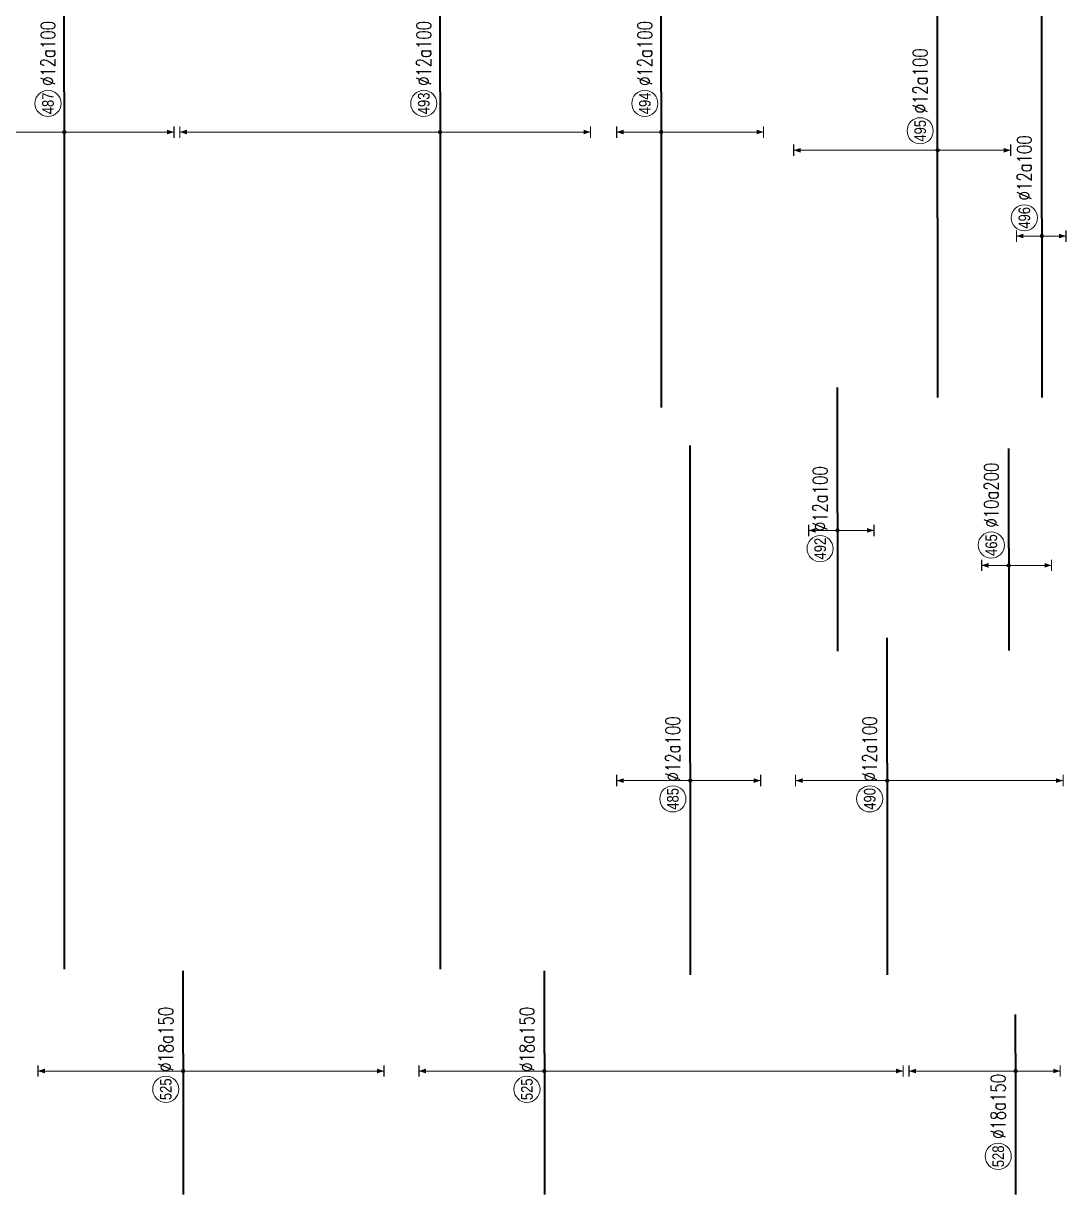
# Model space of a CAD drawing. Header units: millimetres. Extents: x -415354 to 592036, y -374841 to 139309.
# Drawn here: x 449165 to 485035, y -247211 to -206959 of the extents above; entities that cross this region are included whole.
import ezdxf
from ezdxf.enums import TextEntityAlignment as Align

# ---------------------------------------------------------------- set-up
doc = ezdxf.new("R2010")
doc.units = ezdxf.units.MM
doc.header["$MEASUREMENT"] = 0
for name, color, linetype, lineweight in [('NDC_S_DIM', 1, 'Continuous', 15), ('NDC_S_REBAR', 4, 'Continuous', 35), ('NDC_S_VN TEXT', 7, 'Continuous', 20)]:
    doc.layers.add(name, color=color, linetype=linetype, lineweight=lineweight)
doc.styles.add('ARIAL', font='arial.ttf', dxfattribs={"width": 0.8})
doc.styles.add('NDC_EN TXT', font='romans.shx', dxfattribs={"width": 0.8})

# ---------------------------------------------------------------- blocks, each defined once
blk = doc.blocks.new('*U1031')
h = blk.add_hatch(color=6)
edge = h.paths.add_edge_path()
edge.add_arc((-6.91, 0), 0.3, 0, 360)
at = {"layer": 'NDC_S_DIM', "color": 8}
for q in [(-6.91, 44.73), (-6.91, -25.87)]:
    blk.add_line((-6.91, 0), q, dxfattribs=at)
for points in [[(-7.91, 44.73, 0.2, 0.2, 0), (-5.91, 44.73, 0, 0, 0)], [(-7.91, -25.87, 0.2, 0.2, 0), (-5.91, -25.87, 0, 0, 0)]]:
    blk.add_lwpolyline(points, format="xyseb", dxfattribs=at)
at = {"layer": 'NDC_S_DIM'}
blk.add_circle((-1.99, 2.8), 2.25, dxfattribs=at)
at = {"layer": 'NDC_S_DIM', "color": 6}
blk.add_circle((-6.91, 0), 0.3, dxfattribs=at)
at = {"layer": 'NDC_S_DIM', "color": 8}
for points in [[(-7.31, 43.53), (-6.91, 44.73), (-6.51, 43.53)], [(-7.31, -24.67), (-6.91, -25.87), (-6.51, -24.67)]]:
    blk.add_solid(points, dxfattribs=at)
at = {"layer": 'NDC_S_REBAR'}
for p, q in [((0, 0), (-150.76, 0)), ((-150.76, 0), (-150.76, 0)), ((0, 0), (99.81, 0)), ((-150.76, 0), (-150.76, 0))]:
    blk.add_line(p, q, dxfattribs=at)
at = {"layer": 'NDC_S_VN TEXT', "color": 3, "style": 'NDC_EN TXT', "width": 0.75}
blk.add_attdef('DKT', (1.01, 1.55), '', height=2.5, dxfattribs=at)
at = {"layer": 'NDC_S_VN TEXT', "style": 'ARIAL', "width": 0.8}
blk.add_attdef('KHT', text='', height=2, dxfattribs=at).set_placement((-1.99, 2.8), align=Align.MIDDLE_CENTER)
blk = doc.blocks.new('*U1011')
h = blk.add_hatch(color=6)
edge = h.paths.add_edge_path()
edge.add_arc((11.66, 0), 0.3, 0, 360)
at = {"layer": 'NDC_S_DIM', "color": 8}
for q in [(11.66, 24.74), (11.66, -12.56)]:
    blk.add_line((11.66, 0), q, dxfattribs=at)
for points in [[(10.66, 24.74, 0.2, 0.2, 0), (12.66, 24.74, 0, 0, 0)], [(10.66, -12.56, 0.2, 0.2, 0), (12.66, -12.56, 0, 0, 0)]]:
    blk.add_lwpolyline(points, format="xyseb", dxfattribs=at)
at = {"layer": 'NDC_S_DIM'}
blk.add_circle((15, 3), 2.25, dxfattribs=at)
at = {"layer": 'NDC_S_DIM', "color": 6}
blk.add_circle((11.66, 0), 0.3, dxfattribs=at)
at = {"layer": 'NDC_S_DIM', "color": 8}
for points in [[(11.26, 23.54), (11.66, 24.74), (12.06, 23.54)], [(11.26, -11.36), (11.66, -12.56), (12.06, -11.36)]]:
    blk.add_solid(points, dxfattribs=at)
at = {"layer": 'NDC_S_REBAR'}
for p, q in [((0, 0), (-30.81, 0)), ((-30.81, 0), (-30.81, 0)), ((0, 0), (156.89, 0)), ((156.89, 0), (156.89, 0)), ((156.89, 0), (156.89, 0)), ((-30.81, 0), (-30.81, 0))]:
    blk.add_line(p, q, dxfattribs=at)
at = {"layer": 'NDC_S_VN TEXT', "color": 3, "style": 'NDC_EN TXT', "width": 0.75}
blk.add_attdef('DKT', (18, 1.75), '', height=2.5, dxfattribs=at)
at = {"layer": 'NDC_S_VN TEXT', "style": 'ARIAL', "width": 0.8}
blk.add_attdef('KHT', text='', height=2, dxfattribs=at).set_placement((15, 3), align=Align.MIDDLE_CENTER)
blk = doc.blocks.new('*U1002')
h = blk.add_hatch(color=6)
edge = h.paths.add_edge_path()
edge.add_arc((-2.99, 0), 0.3, 0, 360)
at = {"layer": 'NDC_S_DIM', "color": 8}
for q in [(-2.99, 21.57), (-2.99, -61.68)]:
    blk.add_line((-2.99, 0), q, dxfattribs=at)
for points in [[(-3.99, 21.57, 0.2, 0.2, 0), (-1.99, 21.57, 0, 0, 0)], [(-3.99, -61.68, 0.2, 0.2, 0), (-1.99, -61.68, 0, 0, 0)]]:
    blk.add_lwpolyline(points, format="xyseb", dxfattribs=at)
at = {"layer": 'NDC_S_DIM'}
blk.add_circle((-6.13, 3), 2.25, dxfattribs=at)
at = {"layer": 'NDC_S_DIM', "color": 6}
blk.add_circle((-2.99, 0), 0.3, dxfattribs=at)
at = {"layer": 'NDC_S_DIM', "color": 8}
for points in [[(-3.39, 20.37), (-2.99, 21.57), (-2.59, 20.37)], [(-3.39, -60.48), (-2.99, -61.68), (-2.59, -60.48)]]:
    blk.add_solid(points, dxfattribs=at)
at = {"layer": 'NDC_S_REBAR'}
for p, q in [((0, 0), (-24.22, 0)), ((-24.22, 0), (-24.22, 0)), ((0, 0), (14.23, 0)), ((14.23, 0), (14.23, 0)), ((14.23, 0), (14.23, 0)), ((-24.22, 0), (-24.22, 0))]:
    blk.add_line(p, q, dxfattribs=at)
at = {"layer": 'NDC_S_VN TEXT', "color": 3, "style": 'NDC_EN TXT', "width": 0.75}
blk.add_attdef('DKT', (-3.13, 1.75), '', height=2.5, dxfattribs=at)
at = {"layer": 'NDC_S_VN TEXT', "style": 'ARIAL', "width": 0.8}
blk.add_attdef('KHT', text='', height=2, dxfattribs=at).set_placement((-6.13, 3), align=Align.MIDDLE_CENTER)
blk = doc.blocks.new('*U1001')
h = blk.add_hatch(color=6)
edge = h.paths.add_edge_path()
edge.add_arc((-2.99, 0), 0.3, 0, 360)
at = {"layer": 'NDC_S_DIM', "color": 8}
for q in [(-2.99, 18.34), (-2.99, -7.66)]:
    blk.add_line((-2.99, 0), q, dxfattribs=at)
for points in [[(-3.99, 18.34, 0.2, 0.2, 0), (-1.99, 18.34, 0, 0, 0)], [(-3.99, -7.66, 0.2, 0.2, 0), (-1.99, -7.66, 0, 0, 0)]]:
    blk.add_lwpolyline(points, format="xyseb", dxfattribs=at)
at = {"layer": 'NDC_S_DIM'}
blk.add_circle((-17.65, 3), 2.25, dxfattribs=at)
at = {"layer": 'NDC_S_DIM', "color": 6}
blk.add_circle((-2.99, 0), 0.3, dxfattribs=at)
at = {"layer": 'NDC_S_DIM', "color": 8}
for points in [[(-3.39, 17.14), (-2.99, 18.34), (-2.59, 17.14)], [(-3.39, -6.46), (-2.99, -7.66), (-2.59, -6.46)]]:
    blk.add_solid(points, dxfattribs=at)
at = {"layer": 'NDC_S_REBAR'}
for p, q in [((0, 0), (-24.22, 0)), ((-24.22, 0), (-24.22, 0)), ((0, 0), (6.73, 0)), ((6.73, 0), (6.73, 0)), ((6.73, 0), (6.73, 0)), ((-24.22, 0), (-24.22, 0))]:
    blk.add_line(p, q, dxfattribs=at)
at = {"layer": 'NDC_S_VN TEXT', "color": 3, "style": 'NDC_EN TXT', "width": 0.75}
blk.add_attdef('DKT', (-14.65, 1.75), '', height=2.5, dxfattribs=at)
at = {"layer": 'NDC_S_VN TEXT', "style": 'ARIAL', "width": 0.8}
blk.add_attdef('KHT', text='', height=2, dxfattribs=at).set_placement((-17.65, 3), align=Align.MIDDLE_CENTER)
blk = doc.blocks.new('*U999')
h = blk.add_hatch(color=6)
edge = h.paths.add_edge_path()
edge.add_arc((-2.99, 0), 0.3, 0, 360)
at = {"layer": 'NDC_S_DIM', "color": 8}
for q in [(-2.99, 24.98), (-2.99, -34.52)]:
    blk.add_line((-2.99, 0), q, dxfattribs=at)
for points in [[(-3.99, 24.98, 0.2, 0.2, 0), (-1.99, 24.98, 0, 0, 0)], [(-3.99, -34.52, 0.2, 0.2, 0), (-1.99, -34.52, 0, 0, 0)]]:
    blk.add_lwpolyline(points, format="xyseb", dxfattribs=at)
at = {"layer": 'NDC_S_DIM'}
blk.add_circle((-6.13, 3), 2.25, dxfattribs=at)
at = {"layer": 'NDC_S_DIM', "color": 6}
blk.add_circle((-2.99, 0), 0.3, dxfattribs=at)
at = {"layer": 'NDC_S_DIM', "color": 8}
for points in [[(-3.39, 23.78), (-2.99, 24.98), (-2.59, 23.78)], [(-3.39, -33.32), (-2.99, -34.52), (-2.59, -33.32)]]:
    blk.add_solid(points, dxfattribs=at)
at = {"layer": 'NDC_S_REBAR'}
for p, q in [((0, 0), (-24.22, 0)), ((-24.22, 0), (-24.22, 0)), ((0, 0), (14.23, 0)), ((14.23, 0), (14.23, 0)), ((14.23, 0), (14.23, 0)), ((-24.22, 0), (-24.22, 0))]:
    blk.add_line(p, q, dxfattribs=at)
at = {"layer": 'NDC_S_VN TEXT', "color": 3, "style": 'NDC_EN TXT', "width": 0.75}
blk.add_attdef('DKT', (-3.13, 1.75), '', height=2.5, dxfattribs=at)
at = {"layer": 'NDC_S_VN TEXT', "style": 'ARIAL', "width": 0.8}
blk.add_attdef('KHT', text='', height=2, dxfattribs=at).set_placement((-6.13, 3), align=Align.MIDDLE_CENTER)
blk = doc.blocks.new('*U988')
h = blk.add_hatch(color=6)
edge = h.paths.add_edge_path()
edge.add_arc((-6.91, 0), 0.3, 0, 360)
at = {"layer": 'NDC_S_DIM', "color": 8}
for q in [(-6.91, 28.56), (-6.91, -18.87)]:
    blk.add_line((-6.91, 0), q, dxfattribs=at)
for points in [[(-7.91, 28.56, 0.2, 0.2, 0), (-5.91, 28.56, 0, 0, 0)], [(-7.91, -18.87, 0.2, 0.2, 0), (-5.91, -18.87, 0, 0, 0)]]:
    blk.add_lwpolyline(points, format="xyseb", dxfattribs=at)
at = {"layer": 'NDC_S_DIM'}
blk.add_circle((-1.99, 2.8), 2.25, dxfattribs=at)
at = {"layer": 'NDC_S_DIM', "color": 6}
blk.add_circle((-6.91, 0), 0.3, dxfattribs=at)
at = {"layer": 'NDC_S_DIM', "color": 8}
for points in [[(-7.31, 27.36), (-6.91, 28.56), (-6.51, 27.36)], [(-7.31, -17.67), (-6.91, -18.87), (-6.51, -17.67)]]:
    blk.add_solid(points, dxfattribs=at)
at = {"layer": 'NDC_S_REBAR'}
for p, q in [((0, 0), (-150.76, 0)), ((-150.76, 0), (-150.76, 0)), ((0, 0), (49.69, 0)), ((49.69, 0), (49.69, 0)), ((49.69, 0), (49.69, 0)), ((-150.76, 0), (-150.76, 0))]:
    blk.add_line(p, q, dxfattribs=at)
at = {"layer": 'NDC_S_VN TEXT', "color": 3, "style": 'NDC_EN TXT', "width": 0.75}
blk.add_attdef('DKT', (1.01, 1.55), '', height=2.5, dxfattribs=at)
at = {"layer": 'NDC_S_VN TEXT', "style": 'ARIAL', "width": 0.8}
blk.add_attdef('KHT', text='', height=2, dxfattribs=at).set_placement((-1.99, 2.8), align=Align.MIDDLE_CENTER)
blk = doc.blocks.new('*U987')
h = blk.add_hatch(color=6)
edge = h.paths.add_edge_path()
edge.add_arc((-6.91, 0), 0.3, 0, 360)
at = {"layer": 'NDC_S_DIM', "color": 8}
for q in [(-6.91, 7.64), (-6.91, -17.61)]:
    blk.add_line((-6.91, 0), q, dxfattribs=at)
for points in [[(-7.91, 7.64, 0.2, 0.2, 0), (-5.91, 7.64, 0, 0, 0)], [(-7.91, -17.61, 0.2, 0.2, 0), (-5.91, -17.61, 0, 0, 0)]]:
    blk.add_lwpolyline(points, format="xyseb", dxfattribs=at)
at = {"layer": 'NDC_S_DIM'}
blk.add_circle((-1.99, 2.8), 2.25, dxfattribs=at)
at = {"layer": 'NDC_S_DIM', "color": 6}
blk.add_circle((-6.91, 0), 0.3, dxfattribs=at)
at = {"layer": 'NDC_S_DIM', "color": 8}
for points in [[(-7.31, 6.44), (-6.91, 7.64), (-6.51, 6.44)], [(-7.31, -16.41), (-6.91, -17.61), (-6.51, -16.41)]]:
    blk.add_solid(points, dxfattribs=at)
at = {"layer": 'NDC_S_REBAR'}
for p, q in [((0, 0), (-54.26, 0)), ((-54.26, 0), (-54.26, 0)), ((0, 0), (135.34, 0)), ((135.34, 0), (135.34, 0)), ((-54.26, 0), (-54.26, 0)), ((135.34, 0), (135.34, 0))]:
    blk.add_line(p, q, dxfattribs=at)
at = {"layer": 'NDC_S_VN TEXT', "color": 3, "style": 'NDC_EN TXT', "width": 0.75}
blk.add_attdef('DKT', (1.01, 1.55), '', height=2.5, dxfattribs=at)
at = {"layer": 'NDC_S_VN TEXT', "style": 'ARIAL', "width": 0.8}
blk.add_attdef('KHT', text='', height=2, dxfattribs=at).set_placement((-1.99, 2.8), align=Align.MIDDLE_CENTER)
blk = doc.blocks.new('*U968')
h = blk.add_hatch(color=6)
edge = h.paths.add_edge_path()
edge.add_arc((-2.99, 0), 0.3, 0, 360)
at = {"layer": 'NDC_S_DIM', "color": 8}
for q in [(-2.99, 4.66), (-2.99, -7.35)]:
    blk.add_line((-2.99, 0), q, dxfattribs=at)
for points in [[(-3.99, 4.66, 0.2, 0.2, 0), (-1.99, 4.66, 0, 0, 0)], [(-3.99, -7.35, 0.2, 0.2, 0), (-1.99, -7.35, 0, 0, 0)]]:
    blk.add_lwpolyline(points, format="xyseb", dxfattribs=at)
at = {"layer": 'NDC_S_DIM'}
blk.add_circle((0.49, 3), 2.25, dxfattribs=at)
at = {"layer": 'NDC_S_DIM', "color": 6}
blk.add_circle((-2.99, 0), 0.3, dxfattribs=at)
at = {"layer": 'NDC_S_DIM', "color": 8}
for points in [[(-3.39, 3.46), (-2.99, 4.66), (-2.59, 3.46)], [(-3.39, -6.15), (-2.99, -7.35), (-2.59, -6.15)]]:
    blk.add_solid(points, dxfattribs=at)
at = {"layer": 'NDC_S_REBAR'}
for p, q in [((0, 0), (-17.62, 0)), ((-17.62, 0), (-17.62, 0)), ((0, 0), (17.08, 0)), ((17.08, 0), (17.08, 0)), ((17.08, 0), (17.08, 0)), ((-17.62, 0), (-17.62, 0))]:
    blk.add_line(p, q, dxfattribs=at)
at = {"layer": 'NDC_S_VN TEXT', "color": 3, "style": 'NDC_EN TXT', "width": 0.75}
blk.add_attdef('DKT', (3.49, 1.75), '', height=2.5, dxfattribs=at)
at = {"layer": 'NDC_S_VN TEXT', "style": 'ARIAL', "width": 0.8}
blk.add_attdef('KHT', text='', height=2, dxfattribs=at).set_placement((0.49, 3), align=Align.MIDDLE_CENTER)
blk = doc.blocks.new('*U959')
h = blk.add_hatch(color=6)
edge = h.paths.add_edge_path()
edge.add_arc((-2.99, 0), 0.3, 0, 360)
at = {"layer": 'NDC_S_DIM', "color": 8}
for q in [(-2.99, 4.35), (-2.99, -4.16)]:
    blk.add_line((-2.99, 0), q, dxfattribs=at)
for points in [[(-3.99, 4.35, 0.2, 0.2, 0), (-1.99, 4.35, 0, 0, 0)], [(-3.99, -4.16, 0.2, 0.2, 0), (-1.99, -4.16, 0, 0, 0)]]:
    blk.add_lwpolyline(points, format="xyseb", dxfattribs=at)
at = {"layer": 'NDC_S_DIM'}
blk.add_circle((0.14, 3), 2.25, dxfattribs=at)
at = {"layer": 'NDC_S_DIM', "color": 6}
blk.add_circle((-2.99, 0), 0.3, dxfattribs=at)
at = {"layer": 'NDC_S_DIM', "color": 8}
for points in [[(-3.39, 3.15), (-2.99, 4.35), (-2.59, 3.15)], [(-3.39, -2.96), (-2.99, -4.16), (-2.59, -2.96)]]:
    blk.add_solid(points, dxfattribs=at)
at = {"layer": 'NDC_S_REBAR'}
for p, q in [((0, 0), (-30.71, 0)), ((-30.71, 0), (-30.71, 0)), ((0, 0), (111.24, 0)), ((111.24, 0), (111.24, 0)), ((111.24, 0), (111.24, 0)), ((-30.71, 0), (-30.71, 0))]:
    blk.add_line(p, q, dxfattribs=at)
at = {"layer": 'NDC_S_VN TEXT', "color": 3, "style": 'NDC_EN TXT', "width": 0.75}
blk.add_attdef('DKT', (3.14, 1.75), '', height=2.5, dxfattribs=at)
at = {"layer": 'NDC_S_VN TEXT', "style": 'ARIAL', "width": 0.8}
blk.add_attdef('KHT', text='', height=2, dxfattribs=at).set_placement((0.14, 3), align=Align.MIDDLE_CENTER)
blk = doc.blocks.new('*U936')
h = blk.add_hatch(color=6)
edge = h.paths.add_edge_path()
edge.add_arc((-2.99, 0), 0.3, 0, 360)
at = {"layer": 'NDC_S_DIM', "color": 8}
for q in [(-2.99, 15.75), (-2.99, -30.25)]:
    blk.add_line((-2.99, 0), q, dxfattribs=at)
for points in [[(-3.99, 15.75, 0.2, 0.2, 0), (-1.99, 15.75, 0, 0, 0)], [(-3.99, -30.25, 0.2, 0.2, 0), (-1.99, -30.25, 0, 0, 0)]]:
    blk.add_lwpolyline(points, format="xyseb", dxfattribs=at)
at = {"layer": 'NDC_S_DIM'}
blk.add_circle((-6.13, 3), 2.25, dxfattribs=at)
at = {"layer": 'NDC_S_DIM', "color": 6}
blk.add_circle((-2.99, 0), 0.3, dxfattribs=at)
at = {"layer": 'NDC_S_DIM', "color": 8}
for points in [[(-3.39, 14.55), (-2.99, 15.75), (-2.59, 14.55)], [(-3.39, -29.05), (-2.99, -30.25), (-2.59, -29.05)]]:
    blk.add_solid(points, dxfattribs=at)
at = {"layer": 'NDC_S_REBAR'}
for p, q in [((0, 0), (-36.38, 0)), ((-36.38, 0), (-36.38, 0)), ((0, 0), (21.57, 0)), ((21.57, 0), (21.57, 0)), ((21.57, 0), (21.57, 0)), ((-36.38, 0), (-36.38, 0))]:
    blk.add_line(p, q, dxfattribs=at)
at = {"layer": 'NDC_S_VN TEXT', "color": 3, "style": 'NDC_EN TXT', "width": 0.75}
blk.add_attdef('DKT', (-3.13, 1.75), '', height=2.5, dxfattribs=at)
at = {"layer": 'NDC_S_VN TEXT', "style": 'ARIAL', "width": 0.8}
blk.add_attdef('KHT', text='', height=2, dxfattribs=at).set_placement((-6.13, 3), align=Align.MIDDLE_CENTER)
blk = doc.blocks.new('*U935')
h = blk.add_hatch(color=6)
edge = h.paths.add_edge_path()
edge.add_arc((-2.99, 0), 0.3, 0, 360)
at = {"layer": 'NDC_S_DIM', "color": 8}
for q in [(-2.99, 12.66), (-2.99, -12.09)]:
    blk.add_line((-2.99, 0), q, dxfattribs=at)
for points in [[(-3.99, 12.66, 0.2, 0.2, 0), (-1.99, 12.66, 0, 0, 0)], [(-3.99, -12.09, 0.2, 0.2, 0), (-1.99, -12.09, 0, 0, 0)]]:
    blk.add_lwpolyline(points, format="xyseb", dxfattribs=at)
at = {"layer": 'NDC_S_DIM'}
blk.add_circle((-6.13, 3), 2.25, dxfattribs=at)
at = {"layer": 'NDC_S_DIM', "color": 6}
blk.add_circle((-2.99, 0), 0.3, dxfattribs=at)
at = {"layer": 'NDC_S_DIM', "color": 8}
for points in [[(-3.39, 11.46), (-2.99, 12.66), (-2.59, 11.46)], [(-3.39, -10.89), (-2.99, -12.09), (-2.59, -10.89)]]:
    blk.add_solid(points, dxfattribs=at)
at = {"layer": 'NDC_S_REBAR'}
for p, q in [((0, 0), (-36.38, 0)), ((-36.38, 0), (-36.38, 0)), ((0, 0), (54.57, 0)), ((54.57, 0), (54.57, 0)), ((54.57, 0), (54.57, 0)), ((-36.38, 0), (-36.38, 0))]:
    blk.add_line(p, q, dxfattribs=at)
at = {"layer": 'NDC_S_VN TEXT', "color": 3, "style": 'NDC_EN TXT', "width": 0.75}
blk.add_attdef('DKT', (-3.13, 1.75), '', height=2.5, dxfattribs=at)
at = {"layer": 'NDC_S_VN TEXT', "style": 'ARIAL', "width": 0.8}
blk.add_attdef('KHT', text='', height=2, dxfattribs=at).set_placement((-6.13, 3), align=Align.MIDDLE_CENTER)
blk = doc.blocks.new('*U934')
h = blk.add_hatch(color=6)
edge = h.paths.add_edge_path()
edge.add_arc((-2.99, 0), 0.3, 0, 360)
at = {"layer": 'NDC_S_DIM', "color": 8}
for q in [(-2.99, 4.98), (-2.99, -6.27)]:
    blk.add_line((-2.99, 0), q, dxfattribs=at)
for points in [[(-3.99, 4.98, 0.2, 0.2, 0), (-1.99, 4.98, 0, 0, 0)], [(-3.99, -6.27, 0.2, 0.2, 0), (-1.99, -6.27, 0, 0, 0)]]:
    blk.add_lwpolyline(points, format="xyseb", dxfattribs=at)
at = {"layer": 'NDC_S_DIM'}
blk.add_circle((-6.13, 3), 2.25, dxfattribs=at)
at = {"layer": 'NDC_S_DIM', "color": 6}
blk.add_circle((-2.99, 0), 0.3, dxfattribs=at)
at = {"layer": 'NDC_S_DIM', "color": 8}
for points in [[(-3.39, 3.78), (-2.99, 4.98), (-2.59, 3.78)], [(-3.39, -5.07), (-2.99, -6.27), (-2.59, -5.07)]]:
    blk.add_solid(points, dxfattribs=at)
at = {"layer": 'NDC_S_REBAR'}
for p, q in [((0, 0), (-23.76, 0)), ((-23.76, 0), (-23.76, 0)), ((0, 0), (21.57, 0)), ((21.57, 0), (21.57, 0)), ((21.57, 0), (21.57, 0)), ((-23.76, 0), (-23.76, 0))]:
    blk.add_line(p, q, dxfattribs=at)
at = {"layer": 'NDC_S_VN TEXT', "color": 3, "style": 'NDC_EN TXT', "width": 0.75}
blk.add_attdef('DKT', (-3.13, 1.75), '', height=2.5, dxfattribs=at)
at = {"layer": 'NDC_S_VN TEXT', "style": 'ARIAL', "width": 0.8}
blk.add_attdef('KHT', text='', height=2, dxfattribs=at).set_placement((-6.13, 3), align=Align.MIDDLE_CENTER)

msp = doc.modelspace()

# ---------------------------------------------------------------- block references
at = {"xscale": 200, "yscale": 200, "zscale": 200, "rotation": 90}
for name, p, values in [('*U987', (471093.2, -209309.9), {'KHT': '494', 'DKT': '%%C12a100'}), ('*U1011', (480600.4, -213649.7), {'KHT': '495', 'DKT': '%%C12a100'}), ('*U1031', (463491.7, -209309.9), {'KHT': '493', 'DKT': '%%C12a100'}), ('*U959', (484182.3, -213668.8), {'KHT': '496', 'DKT': '%%C12a100'}), ('*U988', (450570.4, -209309.9), {'KHT': '487', 'DKT': '%%C12a100'}), ('*U934', (477160.8, -223785.4), {'KHT': '492', 'DKT': '%%C12a100'}), ('*U935', (472096.2, -232385.4), {'KHT': '485', 'DKT': '%%C12a100'}), ('*U968', (483045.7, -224986.4), {'KHT': '465', 'DKT': '%%c10a200'}), ('*U936', (478864.7, -232385.4), {'KHT': '490', 'DKT': '%%C12a100'}), ('*U999', (454660.3, -242366.2), {'KHT': '525', 'DKT': '%%C18a150'}), ('*U1002', (467079.1, -242366.2), {'KHT': '525', 'DKT': '%%C18a150'}), ('*U1001', (483283.8, -242366.2), {'KHT': '528', 'DKT': '%%C18a150'})]:
    msp.add_blockref(name, p, dxfattribs=at).add_auto_attribs(values)

doc.saveas('drawing.dxf')
